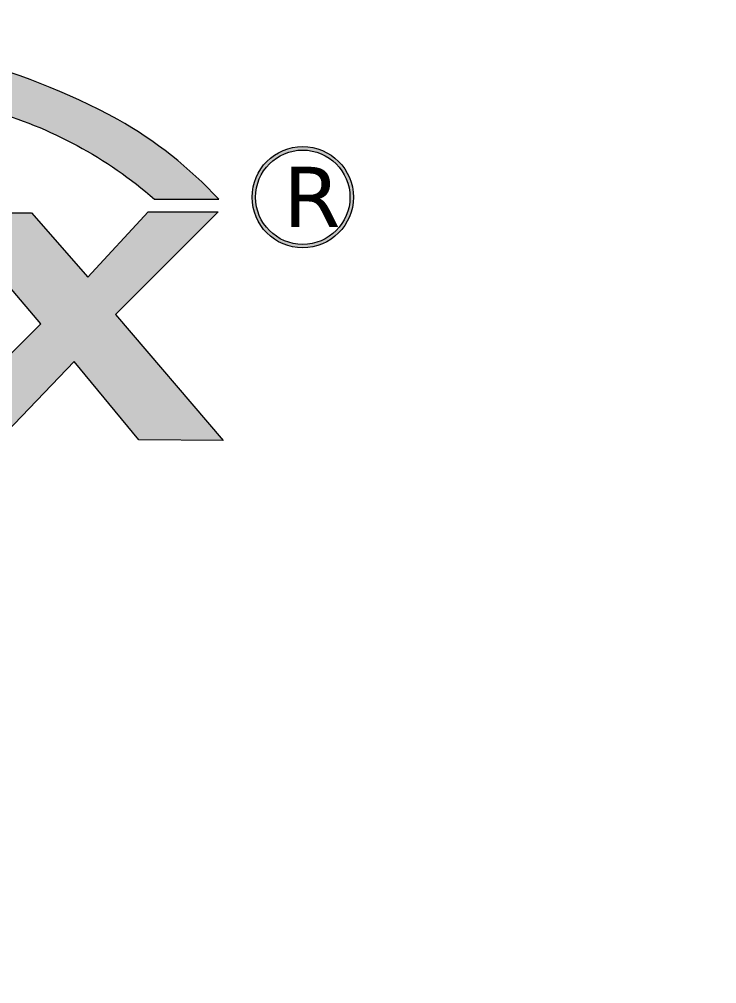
# Model space of a CAD drawing. Header units: millimetres. Extents: x -174 to 283928, y 1291 to 21053.
# Drawn here: x 10772.39 to 10779.29, y 19724.6 to 19734.16 of the extents above; entities that cross this region are included whole.
import ezdxf
from ezdxf.enums import TextEntityAlignment as Align

# ---------------------------------------------------------------- set-up
doc = ezdxf.new("R2010")
doc.units = ezdxf.units.MM
doc.layers.add('Serigraph', color=7, linetype='Continuous')
doc.styles.get("Standard").update_dxf_attribs({"font": 'arial.ttf'})

# ---------------------------------------------------------------- blocks, each defined once
blk = doc.blocks.new('KNX')
at = {"layer": 'Serigraph'}
h = blk.add_hatch(color=256, dxfattribs=at)
h.dxf.hatch_style = 1
edge = h.paths.add_edge_path()
edge.add_arc((6.380988170877059, -4.413380227421839), 9.550172622931418, 73.7693174002103, 91.26393577546719, ccw=False)
edge.add_arc((7.384430475581893, -1.153432802086172), 6.139908284257658, 48.89992884134978, 74.25715301552339, ccw=False)
edge.add_line((11.42065993937535, 3.473372300217306), (11.8806599393913, 3.473372300217306))
edge.add_line((11.8806599393913, 3.473372300217306), (12.34065993939111, 3.473372300217306))
edge.add_arc((7.970585517836638, -0.5586957360146699), 5.946017414936513, 42.69631347588425, 60.57140466600946)
edge.add_arc((6.297034873217683, -3.802951389400732), 9.594912230617672, 61.38604567497931, 90.67423344492255)
edge.add_arc((6.045648666148906, -3.808147961855866), 9.600443266718196, 89.17351915824642, 118.6097037850656)
edge.add_arc((4.370074421554477, -0.5586957360155794), 5.946017414937169, 119.4285953339843, 137.3036865241093)
edge.add_line((0, 3.473372300217306), (0.4600000000000364, 3.473372300217306))
edge.add_line((0.4600000000000364, 3.473372300217306), (0.9200000000000728, 3.473372300217306))
edge.add_arc((4.956229463793477, -1.153432802086172), 6.139908284257631, 105.7428469844761, 131.1000711586498, ccw=False)
edge.add_arc((5.959671768498253, -4.413380227420929), 9.55017262293051, 88.7360642245335, 106.2306825997905, ccw=False)
h = blk.add_hatch(color=256, dxfattribs=at)
h.dxf.hatch_style = 1
h.paths.add_polyline_path([(14.27254343924369, 3.50404344648814, 1), (12.81859293757043, 3.50404344648814, 1)])
h.paths.add_polyline_path([(14.22340862597411, 3.503674765019241, 1), (12.86878034977826, 3.503674765019241, 1)], flags=16)
h = blk.add_hatch(color=256, dxfattribs=at)
h.dxf.hatch_style = 1
h.paths.add_polyline_path([(9.78908419116692, 1.687123272533426), (8.117630983069375, 0.0173848884442123), (9.187202482240306, 0.0173848884442123), (10.26478119421358, 1.144407537314691), (11.19555050837039, 0.0173848884442123), (12.40165254297426, 0.0106186108387192), (10.86134709365751, 1.821769697169656), (12.33282842358017, 3.293251027091173), (11.32604328899015, 3.293251027091173), (10.45970799080578, 2.357035748929774), (9.652098596334099, 3.281125225490541), (8.432098596334072, 3.281125225490541)])
at = {"layer": 'Serigraph', "lineweight": 5}
blk.add_lwpolyline([(12.34065993939111, 3.473372300217306, 0.0781533369768668), (10.89209279680517, 4.620099328250943, 0.128494080062064), (6.18412845187845, 5.791296515113572, 0.1291505546706671), (1.448567142586171, 4.620099328250943, 0.0781533369768668), (0, 3.473372300217306), (0.4600000000000364, 3.473372300217306), (0.9200000000000728, 3.473372300217306, -0.1110954618707862), (3.290347759529822, 4.75616209828513, -0.0764832863331073), (6.1703299696876, 5.134468758085858, -0.0764832863331073), (9.050312179845603, 4.75616209828513, -0.1110954618707862), (11.42065993937535, 3.473372300217306), (11.8806599393913, 3.473372300217306)], format="xyb", close=True, dxfattribs=at)
blk.add_lwpolyline([(8.432098596334072, 3.281125225490541), (9.652098596334099, 3.281125225490541), (10.45970799080578, 2.357035748929774), (11.32604328899015, 3.293251027091173), (12.33282842358017, 3.293251027091173), (10.86134709365751, 1.821769697169656), (12.40165254297426, 0.0106186108387192), (11.19555050837039, 0.0173848884442123), (10.26478119421358, 1.144407537314691), (9.187202482240306, 0.0173848884442123), (8.117630983069375, 0.0173848884442123), (9.78908419116692, 1.687123272533426), (8.432098596334072, 3.281125225490541)], dxfattribs=at)
for centre, radius in [((13.54556818840706, 3.50404344648814), 0.7269752508365566), ((13.54609448787619, 3.503674765019241), 0.6773141380978438)]:
    blk.add_circle(centre, radius, dxfattribs=at)
at = {"layer": 'Serigraph', "lineweight": 5, "insert": (13.26461088084761, 3.94056525608903), "char_height": 0.8624, "attachment_point": 1}
blk.add_mtext_dynamic_manual_height_columns('{\\fVerdana|b0|i0|c0|p34;R}', width=0.56, gutter_width=12.5, heights=[0], dxfattribs=at)
blk = doc.blocks.new('ZCL-8HT230_SERIGRAPH')
at = {"layer": 'Serigraph', "xscale": 0.6900000000000001, "yscale": 0.6900000000000001, "zscale": 0.6900000000000001}
blk.add_blockref('KNX', (35.75885201155528, 8.805962731888902), dxfattribs=at)
blk = doc.blocks.new('ZCL-8HT230_ATT_DEF')
at = {"color": 5}
for tag, p in [('UFH_ACTUATOR_1', (26.29945822262653, 47.19754861900037)), ('UFH_ACTUATOR_2', (32.64945822103893, 47.19771712436886)), ('UFH_ACTUATOR_3', (39.02460741649338, 47.19754861900037)), ('UFH_ACTUATOR_4', (45.37460741490576, 47.19754861900037)), ('UFH_ACTUATOR_5', (51.69989440908193, 47.19771712436704)), ('UFH_ACTUATOR_6', (58.04989440749431, 47.19771712436704)), ('UFH_ACTUATOR_7', (64.42504360294879, 47.19771712436704)), ('UFH_ACTUATOR_8', (70.7750436013621, 47.19771712436704))]:
    blk.add_attdef(tag, p, '', height=2.5, rotation=90, dxfattribs=at)
blk.add_wipeout([(0, 45), (80, 45), (80, -45), (0, -45)])
blk.add_wipeout([(0, 45), (80, 45), (80, -45), (0, -45)])
at = {"layer": 'Serigraph'}
blk.add_blockref('ZCL-8HT230_SERIGRAPH', (0, 0), dxfattribs=at)
at = {"color": 3, "flags": 2}
blk.add_attdef('REFERENCE', text='', height=2.5, dxfattribs=at).set_placement((16.55189080981836, 28.37659751854744), align=Align.CENTER)
at = {"color": 3}
blk.add_attdef('PHYSICAL.ADD.', text='', height=2.5, dxfattribs=at).set_placement((62.27940253899851, 28.37659751854744), align=Align.CENTER)

msp = doc.modelspace()

# ---------------------------------------------------------------- block references
msp.add_blockref('ZCL-8HT230_ATT_DEF', (10730.08683642081, 19721.17217098082))

doc.saveas('drawing.dxf')
